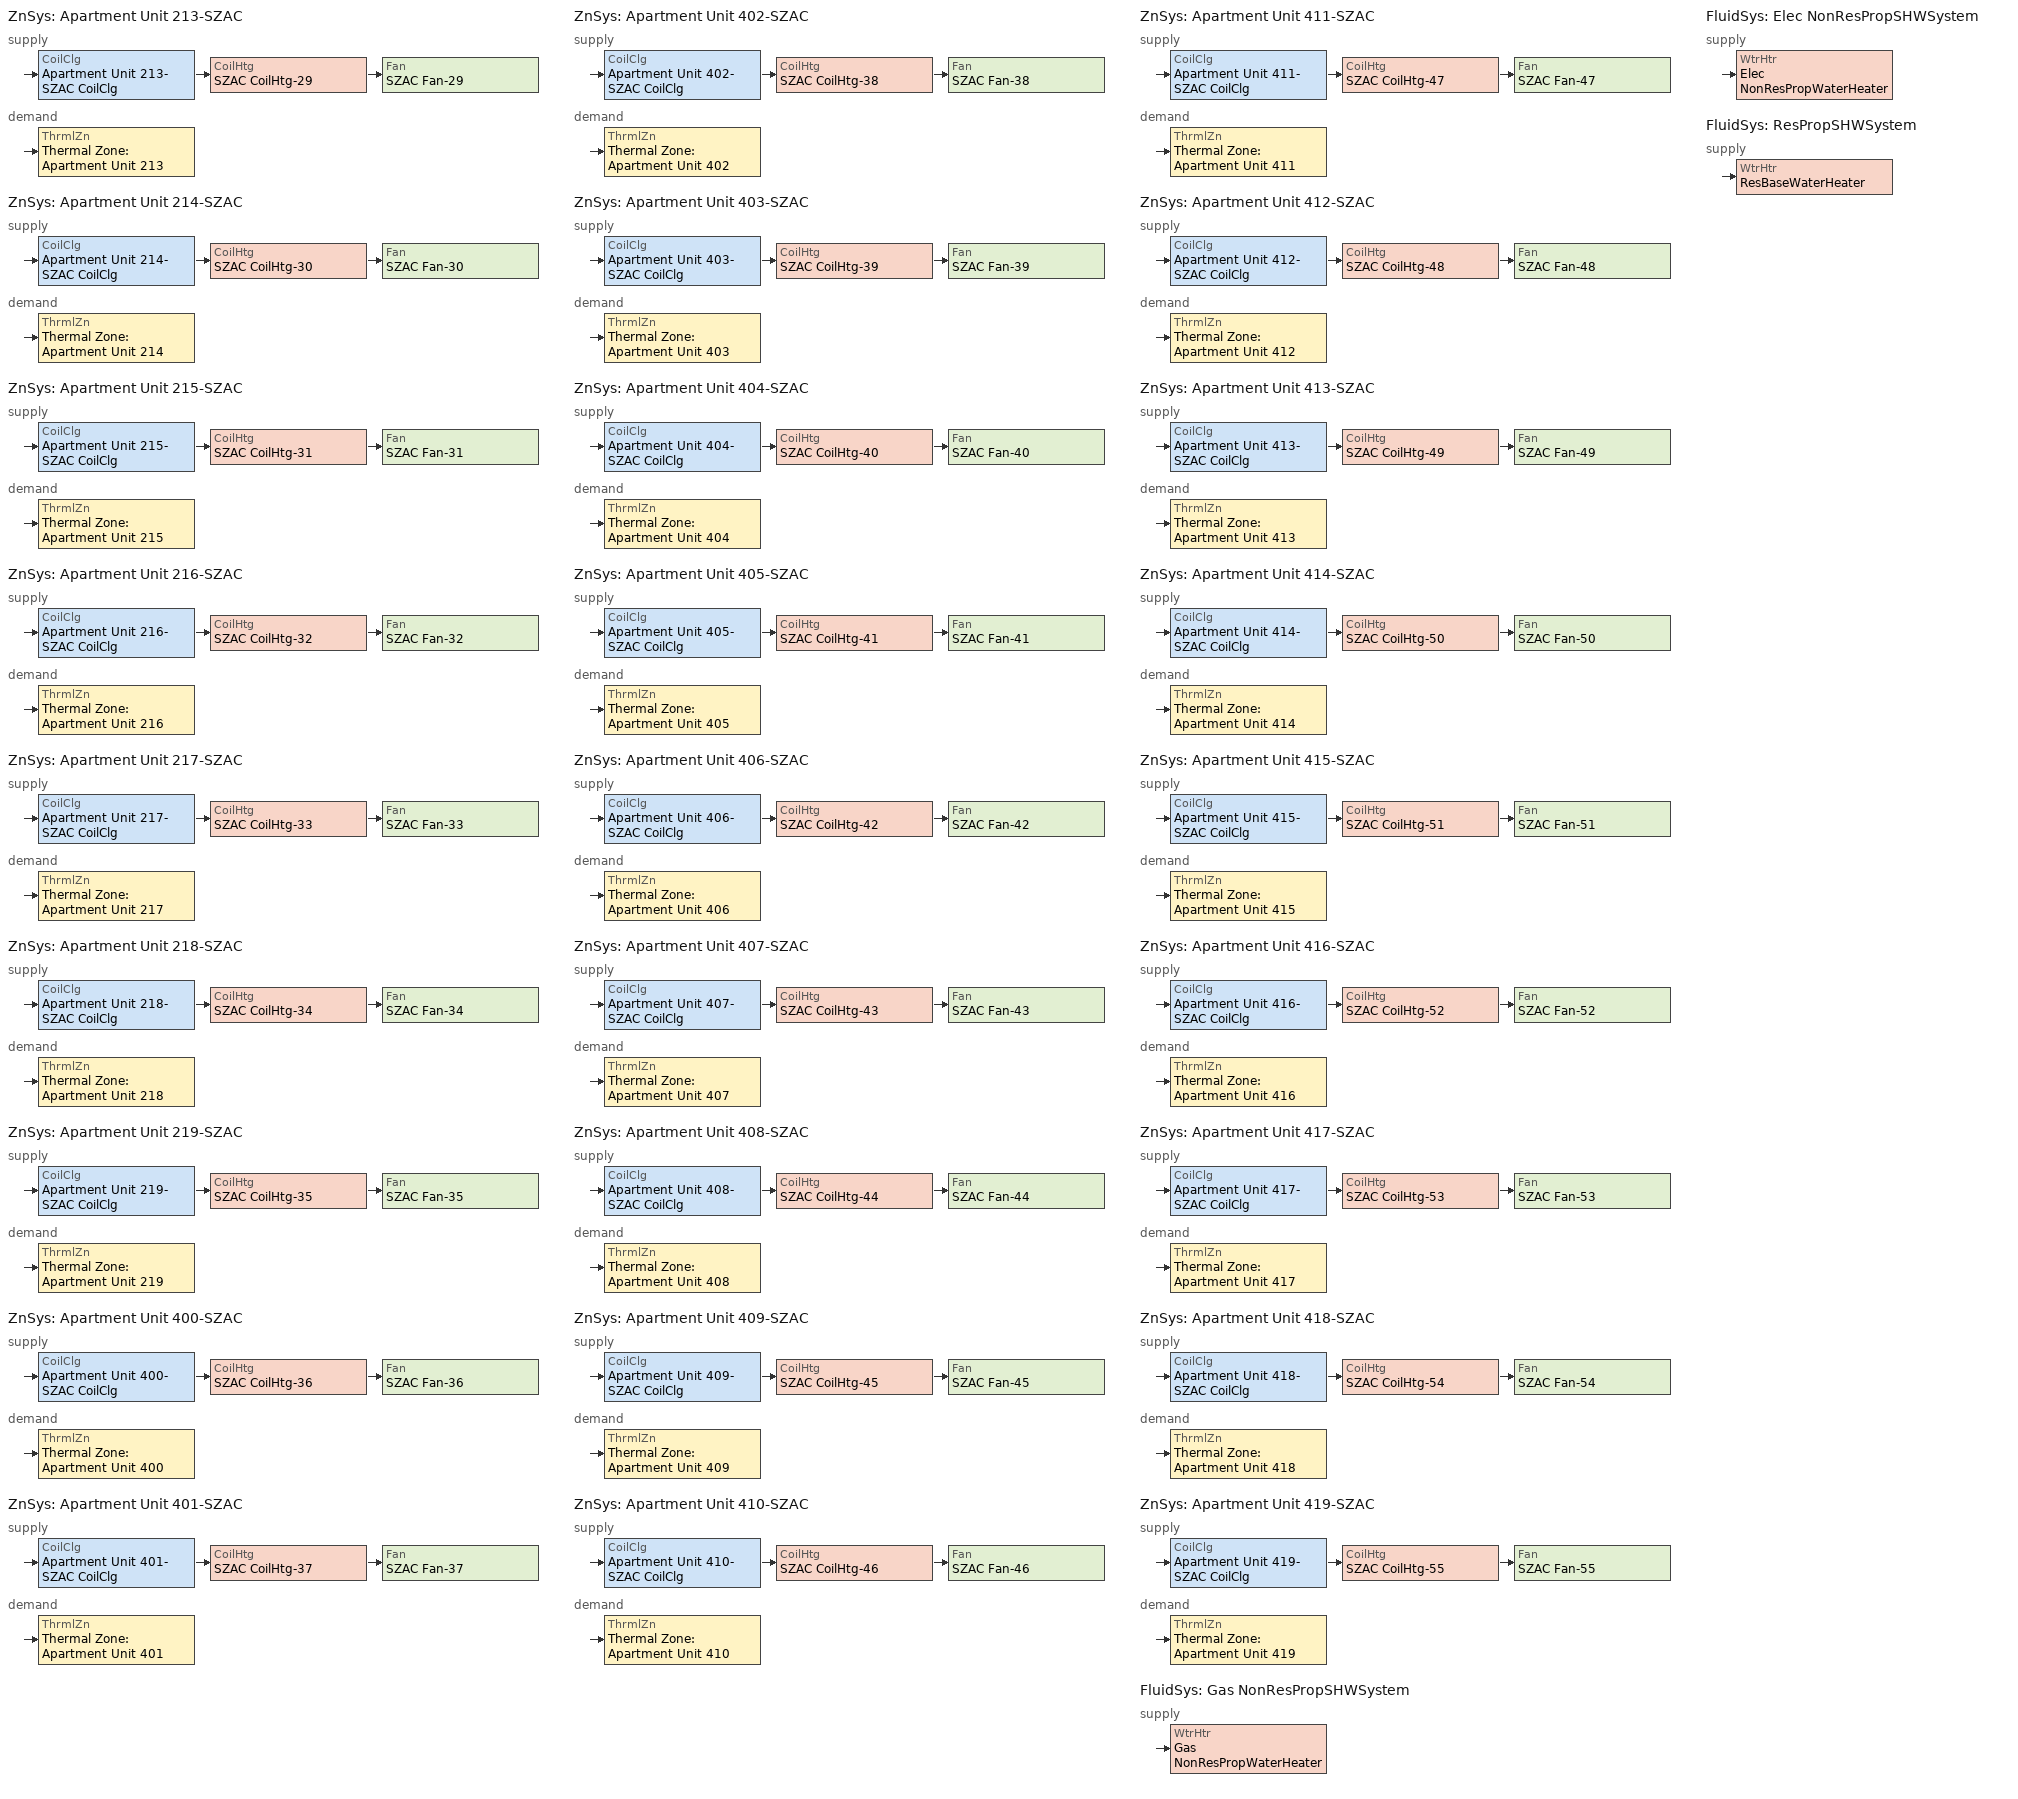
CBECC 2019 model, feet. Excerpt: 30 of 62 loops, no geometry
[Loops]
ZnSys 'Apartment Unit 213-SZAC'
 supply: CoilClg 'Apartment Unit 213-SZAC CoilClg' > CoilHtg 'SZAC CoilHtg-29' > Fan 'SZAC Fan-29'
 demand: ThrmlZn 'Thermal Zone: Apartment Unit 213'
ZnSys 'Apartment Unit 214-SZAC'
 supply: CoilClg 'Apartment Unit 214-SZAC CoilClg' > CoilHtg 'SZAC CoilHtg-30' > Fan 'SZAC Fan-30'
 demand: ThrmlZn 'Thermal Zone: Apartment Unit 214'
ZnSys 'Apartment Unit 215-SZAC'
 supply: CoilClg 'Apartment Unit 215-SZAC CoilClg' > CoilHtg 'SZAC CoilHtg-31' > Fan 'SZAC Fan-31'
 demand: ThrmlZn 'Thermal Zone: Apartment Unit 215'
ZnSys 'Apartment Unit 216-SZAC'
 supply: CoilClg 'Apartment Unit 216-SZAC CoilClg' > CoilHtg 'SZAC CoilHtg-32' > Fan 'SZAC Fan-32'
 demand: ThrmlZn 'Thermal Zone: Apartment Unit 216'
ZnSys 'Apartment Unit 217-SZAC'
 supply: CoilClg 'Apartment Unit 217-SZAC CoilClg' > CoilHtg 'SZAC CoilHtg-33' > Fan 'SZAC Fan-33'
 demand: ThrmlZn 'Thermal Zone: Apartment Unit 217'
ZnSys 'Apartment Unit 218-SZAC'
 supply: CoilClg 'Apartment Unit 218-SZAC CoilClg' > CoilHtg 'SZAC CoilHtg-34' > Fan 'SZAC Fan-34'
 demand: ThrmlZn 'Thermal Zone: Apartment Unit 218'
ZnSys 'Apartment Unit 219-SZAC'
 supply: CoilClg 'Apartment Unit 219-SZAC CoilClg' > CoilHtg 'SZAC CoilHtg-35' > Fan 'SZAC Fan-35'
 demand: ThrmlZn 'Thermal Zone: Apartment Unit 219'
ZnSys 'Apartment Unit 400-SZAC'
 supply: CoilClg 'Apartment Unit 400-SZAC CoilClg' > CoilHtg 'SZAC CoilHtg-36' > Fan 'SZAC Fan-36'
 demand: ThrmlZn 'Thermal Zone: Apartment Unit 400'
ZnSys 'Apartment Unit 401-SZAC'
 supply: CoilClg 'Apartment Unit 401-SZAC CoilClg' > CoilHtg 'SZAC CoilHtg-37' > Fan 'SZAC Fan-37'
 demand: ThrmlZn 'Thermal Zone: Apartment Unit 401'
ZnSys 'Apartment Unit 402-SZAC'
 supply: CoilClg 'Apartment Unit 402-SZAC CoilClg' > CoilHtg 'SZAC CoilHtg-38' > Fan 'SZAC Fan-38'
 demand: ThrmlZn 'Thermal Zone: Apartment Unit 402'
ZnSys 'Apartment Unit 403-SZAC'
 supply: CoilClg 'Apartment Unit 403-SZAC CoilClg' > CoilHtg 'SZAC CoilHtg-39' > Fan 'SZAC Fan-39'
 demand: ThrmlZn 'Thermal Zone: Apartment Unit 403'
ZnSys 'Apartment Unit 404-SZAC'
 supply: CoilClg 'Apartment Unit 404-SZAC CoilClg' > CoilHtg 'SZAC CoilHtg-40' > Fan 'SZAC Fan-40'
 demand: ThrmlZn 'Thermal Zone: Apartment Unit 404'
ZnSys 'Apartment Unit 405-SZAC'
 supply: CoilClg 'Apartment Unit 405-SZAC CoilClg' > CoilHtg 'SZAC CoilHtg-41' > Fan 'SZAC Fan-41'
 demand: ThrmlZn 'Thermal Zone: Apartment Unit 405'
ZnSys 'Apartment Unit 406-SZAC'
 supply: CoilClg 'Apartment Unit 406-SZAC CoilClg' > CoilHtg 'SZAC CoilHtg-42' > Fan 'SZAC Fan-42'
 demand: ThrmlZn 'Thermal Zone: Apartment Unit 406'
ZnSys 'Apartment Unit 407-SZAC'
 supply: CoilClg 'Apartment Unit 407-SZAC CoilClg' > CoilHtg 'SZAC CoilHtg-43' > Fan 'SZAC Fan-43'
 demand: ThrmlZn 'Thermal Zone: Apartment Unit 407'
ZnSys 'Apartment Unit 408-SZAC'
 supply: CoilClg 'Apartment Unit 408-SZAC CoilClg' > CoilHtg 'SZAC CoilHtg-44' > Fan 'SZAC Fan-44'
 demand: ThrmlZn 'Thermal Zone: Apartment Unit 408'
ZnSys 'Apartment Unit 409-SZAC'
 supply: CoilClg 'Apartment Unit 409-SZAC CoilClg' > CoilHtg 'SZAC CoilHtg-45' > Fan 'SZAC Fan-45'
 demand: ThrmlZn 'Thermal Zone: Apartment Unit 409'
ZnSys 'Apartment Unit 410-SZAC'
 supply: CoilClg 'Apartment Unit 410-SZAC CoilClg' > CoilHtg 'SZAC CoilHtg-46' > Fan 'SZAC Fan-46'
 demand: ThrmlZn 'Thermal Zone: Apartment Unit 410'
ZnSys 'Apartment Unit 411-SZAC'
 supply: CoilClg 'Apartment Unit 411-SZAC CoilClg' > CoilHtg 'SZAC CoilHtg-47' > Fan 'SZAC Fan-47'
 demand: ThrmlZn 'Thermal Zone: Apartment Unit 411'
ZnSys 'Apartment Unit 412-SZAC'
 supply: CoilClg 'Apartment Unit 412-SZAC CoilClg' > CoilHtg 'SZAC CoilHtg-48' > Fan 'SZAC Fan-48'
 demand: ThrmlZn 'Thermal Zone: Apartment Unit 412'
ZnSys 'Apartment Unit 413-SZAC'
 supply: CoilClg 'Apartment Unit 413-SZAC CoilClg' > CoilHtg 'SZAC CoilHtg-49' > Fan 'SZAC Fan-49'
 demand: ThrmlZn 'Thermal Zone: Apartment Unit 413'
ZnSys 'Apartment Unit 414-SZAC'
 supply: CoilClg 'Apartment Unit 414-SZAC CoilClg' > CoilHtg 'SZAC CoilHtg-50' > Fan 'SZAC Fan-50'
 demand: ThrmlZn 'Thermal Zone: Apartment Unit 414'
ZnSys 'Apartment Unit 415-SZAC'
 supply: CoilClg 'Apartment Unit 415-SZAC CoilClg' > CoilHtg 'SZAC CoilHtg-51' > Fan 'SZAC Fan-51'
 demand: ThrmlZn 'Thermal Zone: Apartment Unit 415'
ZnSys 'Apartment Unit 416-SZAC'
 supply: CoilClg 'Apartment Unit 416-SZAC CoilClg' > CoilHtg 'SZAC CoilHtg-52' > Fan 'SZAC Fan-52'
 demand: ThrmlZn 'Thermal Zone: Apartment Unit 416'
ZnSys 'Apartment Unit 417-SZAC'
 supply: CoilClg 'Apartment Unit 417-SZAC CoilClg' > CoilHtg 'SZAC CoilHtg-53' > Fan 'SZAC Fan-53'
 demand: ThrmlZn 'Thermal Zone: Apartment Unit 417'
ZnSys 'Apartment Unit 418-SZAC'
 supply: CoilClg 'Apartment Unit 418-SZAC CoilClg' > CoilHtg 'SZAC CoilHtg-54' > Fan 'SZAC Fan-54'
 demand: ThrmlZn 'Thermal Zone: Apartment Unit 418'
ZnSys 'Apartment Unit 419-SZAC'
 supply: CoilClg 'Apartment Unit 419-SZAC CoilClg' > CoilHtg 'SZAC CoilHtg-55' > Fan 'SZAC Fan-55'
 demand: ThrmlZn 'Thermal Zone: Apartment Unit 419'
FluidSys 'Gas NonResPropSHWSystem'
 supply: WtrHtr 'Gas NonResPropWaterHeater'
FluidSys 'Elec NonResPropSHWSystem'
 supply: WtrHtr 'Elec NonResPropWaterHeater'
FluidSys 'ResPropSHWSystem'
 supply: WtrHtr 'ResBaseWaterHeater'
[ZnSys] Type=SZAC; AvailSchRef=ResidentialLivingHVACAvail; FanCtrl=Cycling; FanPos=DrawThrough; ClgDsgnSupAirTemp=58; HtgDsgnSupAirTemp=95; DuctLctn=Conditioned
Name | Cnt | DuctIns
Apartment Unit 213-SZAC; Apartment Unit 214-SZAC; Apartment Unit 215-SZAC; Apartment Unit 216-SZAC; Apartment Unit 217-SZAC; Apartment Unit 218-SZAC; Apartment Unit 219-SZAC | 2
Apartment Unit 400-SZAC; Apartment Unit 401-SZAC; Apartment Unit 402-SZAC; Apartment Unit 403-SZAC; Apartment Unit 404-SZAC; Apartment Unit 405-SZAC; Apartment Unit 406-SZAC; Apartment Unit 407-SZAC; Apartment Unit 408-SZAC; Apartment Unit 409-SZAC; Apartment Unit 410-SZAC; Apartment Unit 411-SZAC; Apartment Unit 413-SZAC; Apartment Unit 414-SZAC; Apartment Unit 415-SZAC; Apartment Unit 416-SZAC; Apartment Unit 417-SZAC; Apartment Unit 418-SZAC; Apartment Unit 419-SZAC | 1
Apartment Unit 412-SZAC | 1 | 0
[CoilClg] Type=DirectExpansion
Name | Sys
Apartment Unit 213-SZAC CoilClg | Apartment Unit 213-SZAC
Apartment Unit 214-SZAC CoilClg | Apartment Unit 214-SZAC
Apartment Unit 215-SZAC CoilClg | Apartment Unit 215-SZAC
Apartment Unit 216-SZAC CoilClg | Apartment Unit 216-SZAC
Apartment Unit 217-SZAC CoilClg | Apartment Unit 217-SZAC
Apartment Unit 218-SZAC CoilClg | Apartment Unit 218-SZAC
Apartment Unit 219-SZAC CoilClg | Apartment Unit 219-SZAC
Apartment Unit 400-SZAC CoilClg | Apartment Unit 400-SZAC
Apartment Unit 401-SZAC CoilClg | Apartment Unit 401-SZAC
Apartment Unit 402-SZAC CoilClg | Apartment Unit 402-SZAC
Apartment Unit 403-SZAC CoilClg | Apartment Unit 403-SZAC
Apartment Unit 404-SZAC CoilClg | Apartment Unit 404-SZAC
Apartment Unit 405-SZAC CoilClg | Apartment Unit 405-SZAC
Apartment Unit 406-SZAC CoilClg | Apartment Unit 406-SZAC
Apartment Unit 407-SZAC CoilClg | Apartment Unit 407-SZAC
Apartment Unit 408-SZAC CoilClg | Apartment Unit 408-SZAC
Apartment Unit 409-SZAC CoilClg | Apartment Unit 409-SZAC
Apartment Unit 410-SZAC CoilClg | Apartment Unit 410-SZAC
Apartment Unit 411-SZAC CoilClg | Apartment Unit 411-SZAC
Apartment Unit 412-SZAC CoilClg | Apartment Unit 412-SZAC
Apartment Unit 413-SZAC CoilClg | Apartment Unit 413-SZAC
Apartment Unit 414-SZAC CoilClg | Apartment Unit 414-SZAC
Apartment Unit 415-SZAC CoilClg | Apartment Unit 415-SZAC
Apartment Unit 416-SZAC CoilClg | Apartment Unit 416-SZAC
Apartment Unit 417-SZAC CoilClg | Apartment Unit 417-SZAC
Apartment Unit 418-SZAC CoilClg | Apartment Unit 418-SZAC
Apartment Unit 419-SZAC CoilClg | Apartment Unit 419-SZAC
[CoilHtg] Type=Furnace
Name | Sys
SZAC CoilHtg-29 | Apartment Unit 213-SZAC
SZAC CoilHtg-30 | Apartment Unit 214-SZAC
SZAC CoilHtg-31 | Apartment Unit 215-SZAC
SZAC CoilHtg-32 | Apartment Unit 216-SZAC
SZAC CoilHtg-33 | Apartment Unit 217-SZAC
SZAC CoilHtg-34 | Apartment Unit 218-SZAC
SZAC CoilHtg-35 | Apartment Unit 219-SZAC
SZAC CoilHtg-36 | Apartment Unit 400-SZAC
SZAC CoilHtg-37 | Apartment Unit 401-SZAC
SZAC CoilHtg-38 | Apartment Unit 402-SZAC
SZAC CoilHtg-39 | Apartment Unit 403-SZAC
SZAC CoilHtg-40 | Apartment Unit 404-SZAC
SZAC CoilHtg-41 | Apartment Unit 405-SZAC
SZAC CoilHtg-42 | Apartment Unit 406-SZAC
SZAC CoilHtg-43 | Apartment Unit 407-SZAC
SZAC CoilHtg-44 | Apartment Unit 408-SZAC
SZAC CoilHtg-45 | Apartment Unit 409-SZAC
SZAC CoilHtg-46 | Apartment Unit 410-SZAC
SZAC CoilHtg-47 | Apartment Unit 411-SZAC
SZAC CoilHtg-48 | Apartment Unit 412-SZAC
SZAC CoilHtg-49 | Apartment Unit 413-SZAC
SZAC CoilHtg-50 | Apartment Unit 414-SZAC
SZAC CoilHtg-51 | Apartment Unit 415-SZAC
SZAC CoilHtg-52 | Apartment Unit 416-SZAC
SZAC CoilHtg-53 | Apartment Unit 417-SZAC
SZAC CoilHtg-54 | Apartment Unit 418-SZAC
SZAC CoilHtg-55 | Apartment Unit 419-SZAC
[Fan]
Name | Sys
SZAC Fan-29 | Apartment Unit 213-SZAC
SZAC Fan-30 | Apartment Unit 214-SZAC
SZAC Fan-31 | Apartment Unit 215-SZAC
SZAC Fan-32 | Apartment Unit 216-SZAC
SZAC Fan-33 | Apartment Unit 217-SZAC
SZAC Fan-34 | Apartment Unit 218-SZAC
SZAC Fan-35 | Apartment Unit 219-SZAC
SZAC Fan-36 | Apartment Unit 400-SZAC
SZAC Fan-37 | Apartment Unit 401-SZAC
SZAC Fan-38 | Apartment Unit 402-SZAC
SZAC Fan-39 | Apartment Unit 403-SZAC
SZAC Fan-40 | Apartment Unit 404-SZAC
SZAC Fan-41 | Apartment Unit 405-SZAC
SZAC Fan-42 | Apartment Unit 406-SZAC
SZAC Fan-43 | Apartment Unit 407-SZAC
SZAC Fan-44 | Apartment Unit 408-SZAC
SZAC Fan-45 | Apartment Unit 409-SZAC
SZAC Fan-46 | Apartment Unit 410-SZAC
SZAC Fan-47 | Apartment Unit 411-SZAC
SZAC Fan-48 | Apartment Unit 412-SZAC
SZAC Fan-49 | Apartment Unit 413-SZAC
SZAC Fan-50 | Apartment Unit 414-SZAC
SZAC Fan-51 | Apartment Unit 415-SZAC
SZAC Fan-52 | Apartment Unit 416-SZAC
SZAC Fan-53 | Apartment Unit 417-SZAC
SZAC Fan-54 | Apartment Unit 418-SZAC
SZAC Fan-55 | Apartment Unit 419-SZAC
[FluidSys] Type=ServiceHotWater
Gas NonResPropSHWSystem; Elec NonResPropSHWSystem; ResPropSHWSystem
[FluidSeg]
Name | Sys | Type | Src
Gas SHW Supply FluidSegment | Gas NonResPropSHWSystem | PrimarySupply
Gas SHW Makeup FluidSegment | Gas NonResPropSHWSystem | MakeupFluid | MunicipalWater
Elec SHW Supply FluidSegment | Elec NonResPropSHWSystem | PrimarySupply
Elec SHW Makeup FluidSegment | Elec NonResPropSHWSystem | MakeupFluid | MunicipalWater
ResPropSHWPriSupSeg | ResPropSHWSystem | PrimarySupply
ResPropSHWMuniInlet | ResPropSHWSystem | MakeupFluid | MunicipalWater
[WtrHtr]
Name | Sys | FluidSegOutRef | FluidSegMakeupRef | ThrmlEff | FuelSrc | StdbyLossFrac
Gas NonResPropWaterHeater | Gas NonResPropSHWSystem | Gas SHW Supply FluidSegment | Gas SHW Makeup FluidSegment | 0.8
Elec NonResPropWaterHeater | Elec NonResPropSHWSystem | Elec SHW Supply FluidSegment | Elec SHW Makeup FluidSegment |  | Electricity
ResBaseWaterHeater | ResPropSHWSystem | ResPropSHWPriSupSeg | ResPropSHWMuniInlet | 0.8 |  | 0.0245
